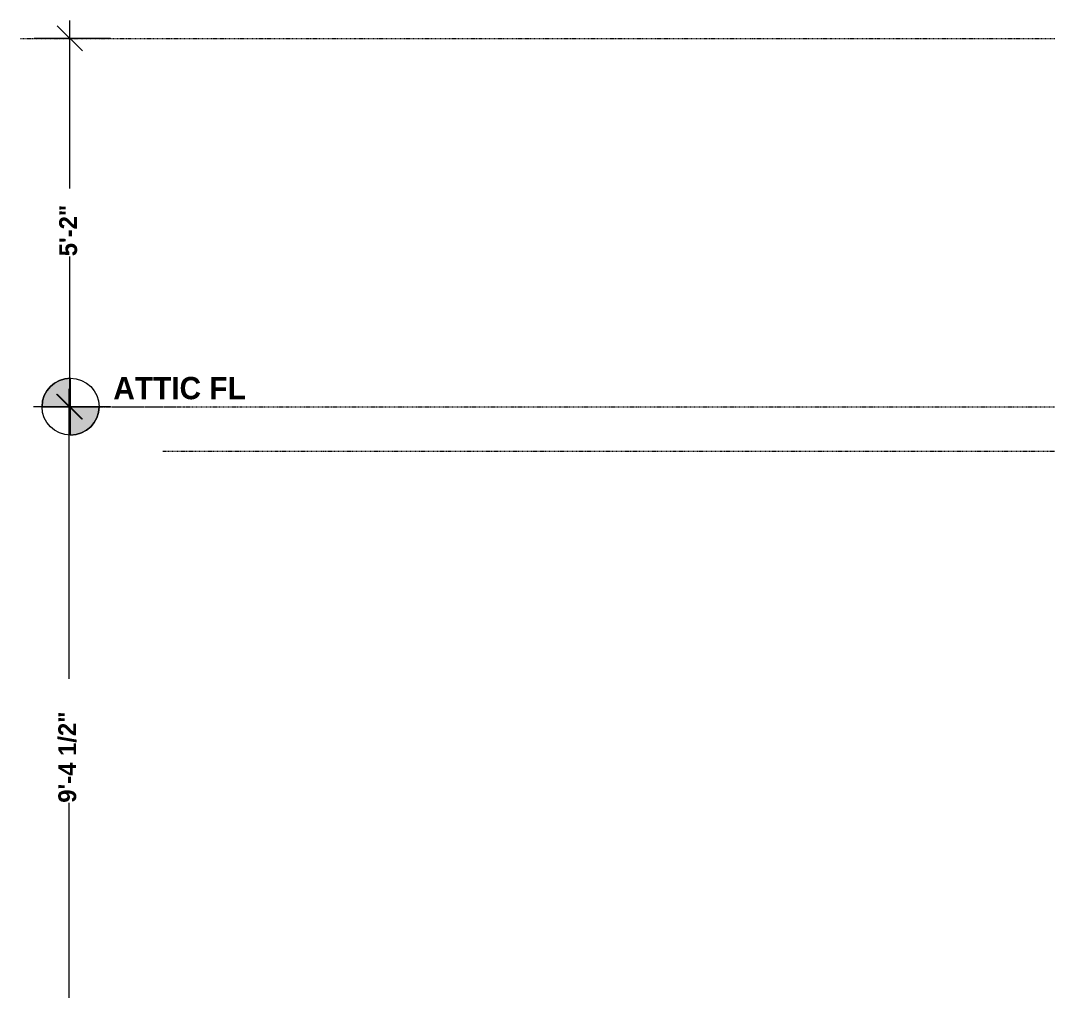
# Model space of a CAD drawing. Header units: inches. Extents: x -961 to 1381, y -1063 to 1035.
# Drawn here: x 82.2 to 255.3, y 29.6 to 193 of the extents above; entities that cross this region are included whole.
import ezdxf

# ---------------------------------------------------------------- set-up
doc = ezdxf.new("R2010")
doc.units = ezdxf.units.IN
doc.header["$LTSCALE"] = 0.2
doc.header["$MEASUREMENT"] = 0
doc.header["$PDMODE"] = 1
doc.header["$PDSIZE"] = -2
doc.linetypes.add('STYLE_07', pattern=[1.875, 0.625, -0.20828, 0.625, -0.20836, 0.06943, -0.13893])
doc.linetypes.add('STYLE_09', pattern=[5, 3.75, -0.277785, 0.69443, -0.277785])
doc.layers.get('0').update_dxf_attribs({"lineweight": 15})
for name, color, linetype, lineweight in [('_MD Elevations (2D)', 7, 'Continuous', 5), ('Dimension', 7, 'Continuous', 5), ('None', 7, 'Continuous', 5)]:
    doc.layers.add(name, color=color, linetype=linetype, lineweight=lineweight)
doc.styles.add('Bradley Hand ITC TT-Bold', font='Bradley Hand ITC TT-Bold')
doc.dimstyles.new('Arch', dxfattribs={"dimtxt": 3.002787, "dimasz": 0.125, "dimexe": 0.125, "dimexo": 0.0625, "dimgap": 0.0625, "dimtad": 1, "dimdec": 3, "dimzin": 15, "dimdsep": 46, "dimlunit": 4, "dimtxsty": 'Bradley Hand ITC TT-Bold', "dimblk": 'VW_SLASH', "dimcen": 0, "dimdle": 0.0625, "dimazin": 0, "dimtfac": 1, "dimtdec": 3, "dimtix": 1, "dimtmove": 0, "dimatfit": 0, "dimldrblk": 'VW_FILLEDARROW', "dimfxl": 0, "dimfrac": 2, "dimtolj": 1, "dimtzin": 15, "dimarcsym": 0})

# ---------------------------------------------------------------- blocks, each defined once
blk = doc.blocks.new('*D')
at = {"layer": 'Defpoints', "color": 0, "lineweight": 0}
for p in [(-327.82, 190), (100.36, 190), (1355.82, 190), (-337.66, 128), (-330.31, 128), (-327.82, 128), (90.52, 128), (97.86, 128), (100.36, 128), (1355.82, 128), (1358.31, 128), (1365.66, 128), (-947.19, 104.5), (-337.81, 15.5), (-330.31, 15.5), (-329.47, 15.5), (90.36, 15.5), (97.86, 15.5), (97.86, 15.5), (1357.47, 15.5), (1358.31, 15.5), (1365.81, 15.5), (-954.69, 6), (-947.19, 6), (-947.19, 6), (-954.69, -105.5), (-947.19, -105.5), (-947.19, -105.5), (-336.97, -105.5), (-336.97, -105.5), (-329.47, -105.5), (-329.47, -105.5), (90.36, -105.5), (90.36, -105.5), (97.86, -105.5), (97.86, -105.5), (1357.47, -105.5), (1357.47, -105.5), (1364.97, -105.5), (1364.97, -105.5), (-329.47, -198.75), (97.86, -198.75), (1357.47, -198.75), (-954.69, -207.5), (-947.19, -207.5)]:
    blk.add_point(p, dxfattribs=at)
at = {"layer": 'Dimension', "color": 0, "linetype": 'Continuous', "lineweight": -2}
for p, q in [((-337.66, 190), (-337.66, 193)), ((90.52, 190), (90.52, 193)), ((1365.66, 190), (1365.66, 193)), ((-330.82, 190), (-343.66, 190)), ((-337.66, 128), (-337.66, 190)), ((97.36, 190), (84.52, 190)), ((90.52, 128), (90.52, 190)), ((1358.82, 190), (1371.66, 190)), ((1365.66, 128), (1365.66, 190)), ((-337.81, 128), (-337.81, 131)), ((90.36, 128), (90.36, 131)), ((1365.81, 128), (1365.81, 131)), ((-333.31, 128), (-343.81, 128)), ((-330.82, 128), (-343.66, 128)), ((-337.81, 15.5), (-337.81, 128)), ((-337.66, 125), (-337.66, 128)), ((94.86, 128), (84.36, 128)), ((97.36, 128), (84.52, 128)), ((90.36, 15.5), (90.36, 128)), ((90.52, 125), (90.52, 128)), ((1358.82, 128), (1371.66, 128)), ((1361.31, 128), (1371.81, 128)), ((1365.66, 125), (1365.66, 128)), ((1365.81, 15.5), (1365.81, 128)), ((-954.69, 104.5), (-954.69, 107.5)), ((-950.19, 104.5), (-960.69, 104.5)), ((-954.69, 6), (-954.69, 104.5)), ((-336.97, 15.5), (-336.97, 18.5)), ((90.36, 15.5), (90.36, 18.5)), ((1364.97, 15.5), (1364.97, 18.5)), ((-333.31, 15.5), (-343.81, 15.5)), ((-332.47, 15.5), (-342.97, 15.5)), ((-337.81, 12.5), (-337.81, 15.5)), ((-336.97, -105.5), (-336.97, 15.5)), ((94.86, 15.5), (84.36, 15.5)), ((94.86, 15.5), (84.36, 15.5)), ((90.36, -105.5), (90.36, 15.5)), ((90.36, 12.5), (90.36, 15.5)), ((1360.47, 15.5), (1370.97, 15.5)), ((1361.31, 15.5), (1371.81, 15.5)), ((1364.97, -105.5), (1364.97, 15.5)), ((1365.81, 12.5), (1365.81, 15.5)), ((-954.69, 6), (-954.69, 9)), ((-935.69, 9), (-935.69, 6)), ((-950.19, 6), (-960.69, 6)), ((-950.19, 6), (-960.69, 6)), ((-954.69, -105.5), (-954.69, 6)), ((-954.69, 3), (-954.69, 6)), ((-935.69, 6), (-935.69, -6.5)), ((-932.69, 6), (-929.69, 6)), ((-935.69, -6.5), (-935.69, -9.5)), ((-932.69, -6.5), (-929.69, -6.5)), ((-954.69, -105.5), (-954.69, -102.5)), ((-935.69, -102.5), (-935.69, -105.5)), ((-336.97, -102.5), (-336.97, -105.5)), ((90.36, -102.5), (90.36, -105.5)), ((1364.97, -102.5), (1364.97, -105.5)), ((-950.19, -105.5), (-960.69, -105.5)), ((-950.19, -105.5), (-960.69, -105.5)), ((-954.69, -207.5), (-954.69, -105.5)), ((-954.69, -108.5), (-954.69, -105.5)), ((-935.69, -105.5), (-935.69, -118)), ((-932.69, -105.5), (-929.69, -105.5)), ((-332.47, -105.5), (-342.97, -105.5)), ((-332.47, -105.5), (-342.97, -105.5)), ((-336.97, -108.5), (-336.97, -105.5)), ((-336.97, -105.5), (-336.97, -198.75)), ((94.86, -105.5), (84.36, -105.5)), ((94.86, -105.5), (84.36, -105.5)), ((90.36, -108.5), (90.36, -105.5)), ((90.36, -105.5), (90.36, -198.75)), ((1360.47, -105.5), (1370.97, -105.5)), ((1360.47, -105.5), (1370.97, -105.5)), ((1364.97, -108.5), (1364.97, -105.5)), ((1364.97, -105.5), (1364.97, -198.75)), ((-935.69, -118), (-935.69, -121)), ((-932.69, -118), (-929.69, -118)), ((-332.47, -198.75), (-342.97, -198.75)), ((-336.97, -198.75), (-336.97, -201.75)), ((94.86, -198.75), (84.36, -198.75)), ((90.36, -198.75), (90.36, -201.75)), ((1360.47, -198.75), (1370.97, -198.75)), ((1364.97, -198.75), (1364.97, -201.75)), ((-950.19, -207.5), (-960.69, -207.5)), ((-954.69, -210.5), (-954.69, -207.5))]:
    blk.add_line(p, q, dxfattribs=at)
at = {"layer": 'None', "color": 0, "linetype": 'Continuous', "lineweight": 20}
for points in [[(-339.78, 192.12), (-335.54, 187.88)], [(88.39, 192.12), (92.64, 187.88)], [(1363.54, 192.12), (1367.78, 187.88)], [(-339.93, 130.12), (-335.69, 125.88)], [(-335.54, 125.88), (-339.78, 130.12)], [(88.24, 130.12), (92.49, 125.88)], [(92.64, 125.88), (88.39, 130.12)], [(1367.78, 125.88), (1363.54, 130.12)], [(1363.69, 130.12), (1367.93, 125.88)], [(-956.81, 106.62), (-952.57, 102.38)], [(-335.69, 13.38), (-339.93, 17.62)], [(-339.1, 17.62), (-334.85, 13.38)], [(88.24, 17.62), (92.49, 13.38)], [(92.49, 13.38), (88.24, 17.62)], [(1362.85, 17.62), (1367.1, 13.38)], [(1367.93, 13.38), (1363.69, 17.62)], [(-956.81, 8.12), (-952.57, 3.88)], [(-952.57, 3.88), (-956.81, 8.12)], [(-937.81, 8.12), (-933.57, 3.88)], [(-933.57, -8.62), (-937.81, -4.38)], [(-956.81, -103.38), (-952.57, -107.62)], [(-952.57, -107.62), (-956.81, -103.38)], [(-937.81, -103.38), (-933.57, -107.62)], [(-334.85, -107.62), (-339.1, -103.38)], [(-339.1, -103.38), (-334.85, -107.62)], [(92.49, -107.62), (88.24, -103.38)], [(88.24, -103.38), (92.49, -107.62)], [(1367.1, -107.62), (1362.85, -103.38)], [(1362.85, -103.38), (1367.1, -107.62)], [(-933.57, -120.12), (-937.81, -115.88)], [(-334.85, -200.87), (-339.1, -196.63)], [(92.49, -200.87), (88.24, -196.63)], [(1367.1, -200.87), (1362.85, -196.63)], [(-952.57, -209.62), (-956.81, -205.38)]]:
    blk.add_lwpolyline(points, dxfattribs=at)
at = {"color": 0, "linetype": 'Continuous', "lineweight": -2}
for points in [[(-334.33, 153.32), (-334.33, 164.68), (-340.99, 164.68), (-340.99, 153.32)], [(93.85, 153.32), (93.85, 164.68), (87.18, 164.68), (87.18, 153.32)], [(1368.99, 153.32), (1368.99, 164.68), (1362.33, 164.68), (1362.33, 153.32)], [(-334.48, 61.33), (-334.48, 82.17), (-341.15, 82.17), (-341.15, 61.33)], [(93.7, 61.33), (93.7, 82.17), (87.03, 82.17), (87.03, 61.33)], [(1369.15, 61.33), (1369.15, 82.17), (1362.48, 82.17), (1362.48, 61.33)], [(-951.36, 44.8), (-951.36, 65.7), (-958.03, 65.7), (-958.03, 44.8)], [(-932.78, -7.96), (-932.78, 7.46), (-938.61, 7.46), (-938.61, -7.96)], [(-951.36, -60.1), (-951.36, -39.4), (-958.03, -39.4), (-958.03, -60.1)], [(-333.64, -51.65), (-333.64, -38.35), (-340.31, -38.35), (-340.31, -51.65)], [(93.7, -51.65), (93.7, -38.35), (87.03, -38.35), (87.03, -51.65)], [(1368.31, -51.65), (1368.31, -38.35), (1361.64, -38.35), (1361.64, -51.65)], [(-932.78, -119.46), (-932.78, -104.04), (-938.61, -104.04), (-938.61, -119.46)], [(-333.64, -168.39), (-333.64, -135.86), (-340.31, -135.86), (-340.31, -168.39)], [(93.7, -168.39), (93.7, -135.86), (87.03, -135.86), (87.03, -168.39)], [(1368.31, -168.39), (1368.31, -135.86), (1361.64, -135.86), (1361.64, -168.39)], [(-951.36, -162.1), (-951.36, -150.9), (-958.03, -150.9), (-958.03, -162.1)]]:
    blk.add_wipeout(points, dxfattribs=at).dxf.layer = 'Dimension'
at = {"layer": 'Defpoints', "color": 0, "lineweight": 0}
for p in [(-935.69, 6), (-935.69, 6), (-935.69, -6.5), (-935.69, -105.5), (-935.69, -105.5), (-935.69, -118)]:
    blk.add_point(p, dxfattribs=at)
at = {"layer": 'Dimension', "color": 0, "attachment_point": 1, "rotation": 90, "line_spacing_factor": 1.337445, "style": 'Bradley Hand ITC TT-Bold'}
for s, insert, char_height in [('5\'-2"', (-339.46, 153.32), 3.003), ('5\'-2"', (88.71, 153.32), 3.003), ('5\'-2"', (1363.86, 153.32), 3.003), ('9\'-4 1/2"', (-339.61, 61.33), 3.003), ('9\'-4 1/2"', (88.56, 61.33), 3.003), ('9\'-4 1/2"', (1364.01, 61.33), 3.003), ('8\'-2 1/2"', (-956.5, 44.8), 3.003), ('12 1/2"', (-937.27, -7.96), 2.627), ('10\'-1"', (-338.78, -51.65), 3.003), ('10\'-1"', (88.56, -51.65), 3.003), ('10\'-1"', (1363.17, -51.65), 3.003), ('9\'-3 1/2"', (-956.5, -60.1), 3.003), ('12 1/2"', (-937.27, -119.46), 2.627), ('7\'-9 1/4" +/- ', (-338.78, -168.39), 3.0028), ('7\'-9 1/4" +/- ', (88.56, -168.39), 3.0028), ('7\'-9 1/4" +/- ', (1363.17, -168.39), 3.0028), ('8\'-6"', (-956.5, -162.1), 3.003)]:
    blk.add_mtext(s, dxfattribs=dict(at, insert=insert, char_height=char_height))
blk = doc.blocks.new('VW_FILLEDARROW')
at = {"linetype": 'ByBlock', "lineweight": 0}
blk.add_hatch(color=0, dxfattribs=at).paths.add_polyline_path([(-1, 0.268), (0, 0), (-1, -0.268)])
at = {"layer": 'None', "color": 0, "linetype": 'Continuous', "lineweight": 5}
blk.add_lwpolyline([(-1, 0.268), (0, 0), (-1, -0.268)], close=True, dxfattribs=at)
blk = doc.blocks.new('VW_SLASH')
at = {"color": 0, "linetype": 'ByBlock', "lineweight": -2}
blk.add_line((0, 0), (-1, 0), dxfattribs=at)
at = {"layer": 'None', "color": 0, "linetype": 'Continuous', "lineweight": 20}
blk.add_lwpolyline([(0.354, 0.354), (-0.354, -0.354)], dxfattribs=at)
blk = doc.blocks.new('Elevation Benchmark-10')
at = {"color": 7, "linetype": 'Continuous', "lineweight": 5}
for points in [[(12, 1.2), (40.77, 1.2), (40.77, 9.53), (12, 9.53)], [(4.8, -4.8), (4.33, -4.78), (3.86, -4.71), (3.41, -4.59), (2.96, -4.43), (2.54, -4.23), (2.13, -3.99), (1.75, -3.71), (1.41, -3.39), (1.09, -3.05), (0.81, -2.67), (0.57, -2.26), (0.37, -1.84), (0.21, -1.39), (0.09, -0.94), (0.02, -0.47), (0, 0), (0.02, 0.47), (0.09, 0.94), (0.21, 1.39), (0.37, 1.84), (0.57, 2.26), (0.81, 2.67), (1.09, 3.05), (1.41, 3.39), (1.75, 3.71), (2.13, 3.99), (2.54, 4.23), (2.96, 4.43), (3.41, 4.59), (3.86, 4.71), (4.33, 4.78), (4.8, 4.8), (5.27, 4.78), (5.74, 4.71), (6.19, 4.59), (6.64, 4.43), (7.06, 4.23), (7.47, 3.99), (7.85, 3.71), (8.19, 3.39), (8.51, 3.05), (8.79, 2.67), (9.03, 2.26), (9.23, 1.84), (9.39, 1.39), (9.51, 0.94), (9.58, 0.47), (9.6, 0), (9.58, -0.47), (9.51, -0.94), (9.39, -1.39), (9.23, -1.84), (9.03, -2.26), (8.79, -2.67), (8.51, -3.05), (8.19, -3.39), (7.85, -3.71), (7.47, -3.99), (7.06, -4.23), (6.64, -4.43), (6.19, -4.59), (5.74, -4.71), (5.27, -4.78)], [(12, -9.53), (13.7, -9.53), (13.7, -1.2), (12, -1.2)]]:
    blk.add_wipeout(points, dxfattribs=at).dxf.layer = 'None'
at = {"layer": 'None', "linetype": 'Continuous', "lineweight": 0}
h = blk.add_hatch(color=7, dxfattribs=at)
edge = h.paths.add_edge_path()
edge.add_arc((4.8, 0), 4.8, 90, 180)
edge.add_line((0, 0), (4.8, 0))
edge.add_line((4.8, 0), (4.8, 4.8))
h = blk.add_hatch(color=7, dxfattribs=at)
edge = h.paths.add_edge_path()
edge.add_arc((4.8, 0), 4.8, 270, 0)
edge.add_line((9.6, 0), (4.8, 0))
edge.add_line((4.8, 0), (4.8, -4.8))
at = {"layer": 'None', "color": 7, "linetype": 'Continuous', "lineweight": 5}
for p, q in [((4.8, -4.8), (4.8, 4.8)), ((0, 0), (9.6, 0))]:
    blk.add_line(p, q, dxfattribs=at)
at = {"layer": 'None', "color": 7, "linetype": 'STYLE_09', "lineweight": 5}
blk.add_line((9.6, 0), (24, 0), dxfattribs=at)
at = {"layer": 'None', "color": 7, "linetype": 'Continuous', "lineweight": 5}
for start, end in [(90, 180), (270, 0)]:
    blk.add_arc((4.8, 0), 4.8, start, end, dxfattribs=at)
blk.add_ellipse((4.8, 0), major_axis=(4.8, 0), ratio=1, dxfattribs=at)
at = {"layer": 'None', "color": 7, "insert": (12, 1.2), "char_height": 3.753, "attachment_point": 7, "line_spacing_factor": 1.332987, "style": 'Bradley Hand ITC TT-Bold'}
blk.add_mtext('ATTIC FL', dxfattribs=at)
blk = doc.blocks.new('MD Elevations (2D)')
at = {"layer": 'Dimension', "color": 7, "linetype": 'Continuous', "lineweight": 5}
dim = blk.add_linear_dim(base=(-336.975, -105.5), p1=(-329.475, 15.5), p2=(-329.475, -105.5), angle=270, dimstyle='Arch', override={"dimtxt": 3.002787, "dimasz": 6, "dimgap": 0.015625, "dimtad": 0, "dimpost": '<>', "dimtxsty": 'Bradley Hand ITC TT-Bold'}, dxfattribs=at)
dim.commit()
dim.dimension.update_dxf_attribs({"geometry": '*D', "text_midpoint": (-336.975, -45)})
dim = blk.add_linear_dim(base=(-337.8117, 15.5), p1=(-330.3117, 128), p2=(-330.3117, 15.5), angle=270, dimstyle='Arch', override={"dimtxt": 3.002787, "dimasz": 6, "dimgap": 0.015625, "dimtad": 0, "dimpost": '<>', "dimtxsty": 'Bradley Hand ITC TT-Bold'}, dxfattribs=at)
dim.commit()
dim.dimension.update_dxf_attribs({"geometry": '*D', "text_midpoint": (-337.8117, 71.75)})
dim = blk.add_linear_dim(base=(-954.693, -207.5), p1=(-947.193, -105.5), p2=(-947.193, -207.5), angle=270, dimstyle='Arch', override={"dimtxt": 3.002787, "dimasz": 6, "dimgap": 0.015625, "dimtad": 0, "dimpost": '<>', "dimtxsty": 'Bradley Hand ITC TT-Bold'}, dxfattribs=at)
dim.commit()
dim.dimension.update_dxf_attribs({"geometry": '*D', "text_midpoint": (-954.693, -156.5)})
dim = blk.add_linear_dim(base=(-954.693, -105.5), p1=(-947.193, 6), p2=(-947.193, -105.5), angle=270, dimstyle='Arch', override={"dimtxt": 3.002787, "dimasz": 6, "dimgap": 0.015625, "dimtad": 0, "dimpost": '<>', "dimtxsty": 'Bradley Hand ITC TT-Bold'}, dxfattribs=at)
dim.commit()
dim.dimension.update_dxf_attribs({"geometry": '*D', "text_midpoint": (-954.693, -49.75)})
dim = blk.add_linear_dim(base=(-954.693, 6), p1=(-947.193, 104.5), p2=(-947.193, 6), angle=270, dimstyle='Arch', override={"dimtxt": 3.002787, "dimasz": 6, "dimgap": 0.015625, "dimtad": 0, "dimpost": '<>', "dimtxsty": 'Bradley Hand ITC TT-Bold'}, dxfattribs=at)
dim.commit()
dim.dimension.update_dxf_attribs({"geometry": '*D', "text_midpoint": (-954.693, 55.25)})
dim = blk.add_linear_dim(base=(-935.693, 6), p1=(-935.693, -6.5), p2=(-935.693, 6), angle=270, text='12 1/2"', dimstyle='Arch', override={"dimtxt": 2.627439, "dimasz": 6, "dimgap": 0.015625, "dimtad": 0, "dimpost": '<>', "dimtxsty": 'Bradley Hand ITC TT-Bold'}, dxfattribs=at)
dim.commit()
dim.dimension.update_dxf_attribs({"geometry": '*D', "text_midpoint": (-935.693, -0.25)})
dim = blk.add_linear_dim(base=(-935.693, -105.5), p1=(-935.693, -118), p2=(-935.693, -105.5), angle=270, text='12 1/2"', dimstyle='Arch', override={"dimtxt": 2.627439, "dimasz": 6, "dimgap": 0.015625, "dimtad": 0, "dimpost": '<>', "dimtxsty": 'Bradley Hand ITC TT-Bold'}, dxfattribs=at)
dim.commit()
dim.dimension.update_dxf_attribs({"geometry": '*D', "text_midpoint": (-935.693, -111.75)})
dim = blk.add_linear_dim(base=(-336.975, -105.5), p1=(-329.475, -198.75), p2=(-329.475, -105.5), angle=270, dimstyle='Arch', override={"dimtxt": 3.002787, "dimasz": 6, "dimgap": 0.015625, "dimtad": 0, "dimpost": '<> +/- ', "dimtxsty": 'Bradley Hand ITC TT-Bold'}, dxfattribs=at)
dim.commit()
dim.dimension.update_dxf_attribs({"geometry": '*D', "text_midpoint": (-336.975, -152.125)})
dim = blk.add_linear_dim(base=(-337.6609, 128), p1=(-327.8184, 190), p2=(-327.8184, 128), angle=270, dimstyle='Arch', override={"dimtxt": 3.002787, "dimasz": 6, "dimgap": 0.015625, "dimtad": 0, "dimpost": '<>', "dimtxsty": 'Bradley Hand ITC TT-Bold'}, dxfattribs=at)
dim.commit()
dim.dimension.update_dxf_attribs({"geometry": '*D', "text_midpoint": (-337.6609, 159)})
at = {"layer": 'None', "color": 7, "linetype": 'STYLE_07', "lineweight": 5}
for p, q in [((97.8644, 128), (777, 128)), ((106.1761, 120.5), (715.9987, 120.5))]:
    blk.add_line(p, q, dxfattribs=at)
at = {"layer": 'Dimension', "color": 7, "linetype": 'Continuous', "lineweight": 5}
dim = blk.add_linear_dim(base=(90.3644, -105.5), p1=(97.8644, 15.5), p2=(97.8644, -105.5), angle=270, dimstyle='Arch', override={"dimtxt": 3.002787, "dimasz": 6, "dimgap": 0.015625, "dimtad": 0, "dimpost": '<>', "dimtxsty": 'Bradley Hand ITC TT-Bold'}, dxfattribs=at)
dim.commit()
dim.dimension.update_dxf_attribs({"geometry": '*D', "text_midpoint": (90.3644, -45)})
dim = blk.add_linear_dim(base=(90.3644, 15.5), p1=(97.8644, 128), p2=(97.8644, 15.5), angle=270, dimstyle='Arch', override={"dimtxt": 3.002787, "dimasz": 6, "dimgap": 0.015625, "dimtad": 0, "dimpost": '<>', "dimtxsty": 'Bradley Hand ITC TT-Bold'}, dxfattribs=at)
dim.commit()
dim.dimension.update_dxf_attribs({"geometry": '*D', "text_midpoint": (90.3644, 71.75)})
at = {"layer": 'None', "color": 7, "linetype": 'STYLE_07', "lineweight": 5}
blk.add_line((82.2013, 190), (777, 190), dxfattribs=at)
at = {"layer": 'Dimension', "color": 7, "linetype": 'Continuous', "lineweight": 5}
dim = blk.add_linear_dim(base=(90.3644, -105.5), p1=(97.8644, -198.75), p2=(97.8644, -105.5), angle=270, dimstyle='Arch', override={"dimtxt": 3.002787, "dimasz": 6, "dimgap": 0.015625, "dimtad": 0, "dimpost": '<> +/- ', "dimtxsty": 'Bradley Hand ITC TT-Bold'}, dxfattribs=at)
dim.commit()
dim.dimension.update_dxf_attribs({"geometry": '*D', "text_midpoint": (90.3644, -152.125)})
at = {"layer": 'None', "color": 7}
blk.add_blockref('Elevation Benchmark-10', (85.8186, 128), dxfattribs=at)
at = {"layer": 'Dimension', "color": 7, "linetype": 'Continuous', "lineweight": 5}
dim = blk.add_linear_dim(base=(90.5153, 128), p1=(100.3577, 190), p2=(100.3577, 128), angle=270, dimstyle='Arch', override={"dimtxt": 3.002787, "dimasz": 6, "dimgap": 0.015625, "dimtad": 0, "dimpost": '<>', "dimtxsty": 'Bradley Hand ITC TT-Bold'}, dxfattribs=at)
dim.commit()
dim.dimension.update_dxf_attribs({"geometry": '*D', "text_midpoint": (90.5153, 159)})
dim = blk.add_linear_dim(base=(1364.975, -105.5), p1=(1357.475, 15.5), p2=(1357.475, -105.5), angle=270, dimstyle='Arch', override={"dimtxt": 3.002787, "dimasz": 6, "dimgap": 0.015625, "dimtad": 0, "dimpost": '<>', "dimtxsty": 'Bradley Hand ITC TT-Bold'}, dxfattribs=at)
dim.commit()
dim.dimension.update_dxf_attribs({"geometry": '*D', "text_midpoint": (1364.975, -45)})
dim = blk.add_linear_dim(base=(1365.8117, 15.5), p1=(1358.3117, 128), p2=(1358.3117, 15.5), angle=270, dimstyle='Arch', override={"dimtxt": 3.002787, "dimasz": 6, "dimgap": 0.015625, "dimtad": 0, "dimpost": '<>', "dimtxsty": 'Bradley Hand ITC TT-Bold'}, dxfattribs=at)
dim.commit()
dim.dimension.update_dxf_attribs({"geometry": '*D', "text_midpoint": (1365.8117, 71.75)})
dim = blk.add_linear_dim(base=(1364.975, -105.5), p1=(1357.475, -198.75), p2=(1357.475, -105.5), angle=270, dimstyle='Arch', override={"dimtxt": 3.002787, "dimasz": 6, "dimgap": 0.015625, "dimtad": 0, "dimpost": '<> +/- ', "dimtxsty": 'Bradley Hand ITC TT-Bold'}, dxfattribs=at)
dim.commit()
dim.dimension.update_dxf_attribs({"geometry": '*D', "text_midpoint": (1364.975, -152.125)})
dim = blk.add_linear_dim(base=(1365.6609, 128), p1=(1355.8184, 190), p2=(1355.8184, 128), angle=270, dimstyle='Arch', override={"dimtxt": 3.002787, "dimasz": 6, "dimgap": 0.015625, "dimtad": 0, "dimpost": '<>', "dimtxsty": 'Bradley Hand ITC TT-Bold'}, dxfattribs=at)
dim.commit()
dim.dimension.update_dxf_attribs({"geometry": '*D', "text_midpoint": (1365.6609, 159)})

msp = doc.modelspace()

# ---------------------------------------------------------------- block references
at = {"layer": '_MD Elevations (2D)'}
msp.add_blockref('MD Elevations (2D)', (0, 0), dxfattribs=at)

doc.saveas('drawing.dxf')
